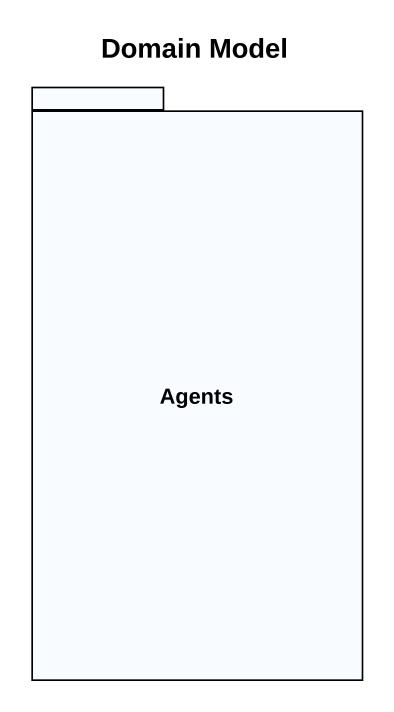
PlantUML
@startuml
title Domain Model
package Agents {
}
@enduml
